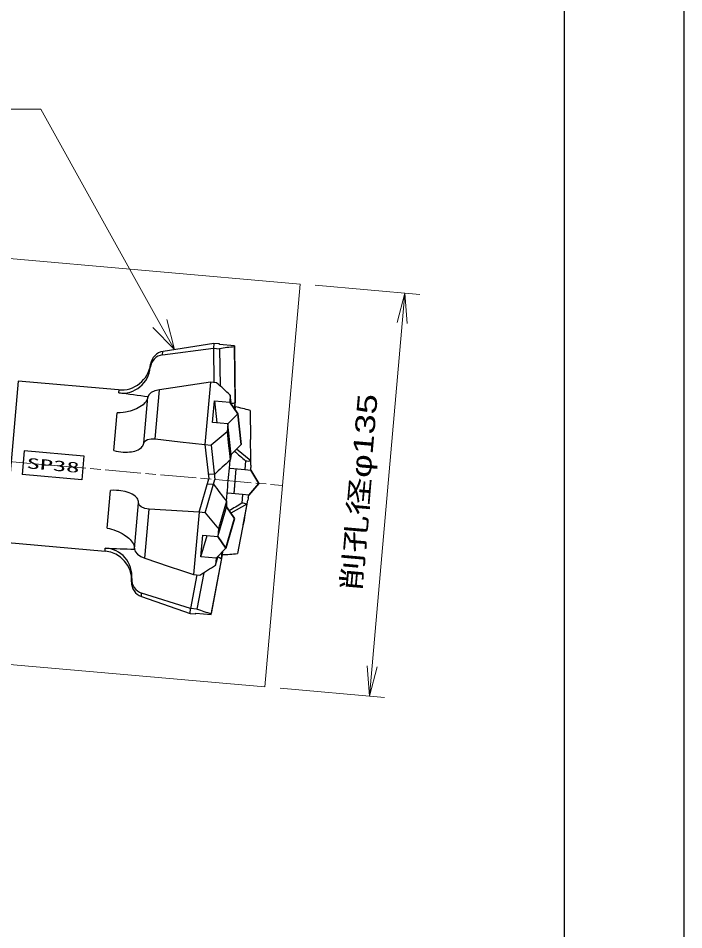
# Model space of a CAD drawing. Units: millimetres at full size, sheet at 1:1; details may follow other scales. Extents: x 0 to 1680, y -15 to 1188.
# Drawn here: x 1457.6 to 1680, y 586.6 to 890.9 of the extents above; entities that cross this region are included whole.
import ezdxf
from ezdxf.enums import TextEntityAlignment as Align

# ---------------------------------------------------------------- set-up
doc = ezdxf.new("R2010")
doc.units = ezdxf.units.MM
doc.linetypes.add('CHAIN', pattern=[18.5, 12, -1.5, 3.5, -1.5])
for name, color, linetype, lineweight in [('1外形線', 7, 'Continuous', 35), ('2細線', 3, 'Continuous', 20), ('4中心線', 1, 'CHAIN', 15), ('6寸法線', 4, 'Continuous', 13), ('7 枠・タイトル', 7, 'Continuous', 25), ('DEFPOINTS_8', 7, 'Continuous', 25)]:
    doc.layers.add(name, color=color, linetype=linetype, lineweight=lineweight)
doc.styles.add('txt', font='')
doc.styles.add('ＭＳ Ｐゴシック', font='')
doc.styles.get('txt').set_extended_font_data('txt')
doc.styles.get('ＭＳ Ｐゴシック').set_extended_font_data('MS PGothic')

# ---------------------------------------------------------------- blocks, each defined once
blk = doc.blocks.new('open_arrow')
at = {"color": 0, "linetype": 'Continuous', "lineweight": -2}
blk.add_lwpolyline([(7.5, 1.25), (0, 0), (7.5, -1.25)], dxfattribs=at)

msp = doc.modelspace()

# ---------------------------------------------------------------- linework, layer by layer
at = {"layer": '1外形線', "lineweight": 25}
for p, q in [((1522.953, 782.335), (1506.019, 779.652)), ((1522.953, 782.335), (1522.811, 780.703)), ((1524.866, 782.167), (1522.953, 782.335)), ((1524.849, 781.974), (1524.866, 782.167)), ((1505.815, 778.523), (1522.811, 780.703)), ((1505.815, 778.523), (1505.912, 779.636)), ((1522.811, 780.703), (1524.887, 780.521)), ((1522.811, 780.703), (1522.952, 769.296)), ((1529.914, 781.531), (1524.849, 781.974)), ((1524.887, 780.521), (1525.04, 768.187)), ((1501.745, 774.286), (1501.82, 775.15)), ((1457.605, 769.743), (1452.899, 715.96)), ((1491.072, 766.815), (1457.605, 769.743)), ((1521.821, 769.394), (1504.792, 766.832)), ((1521.821, 769.394), (1520, 748.582)), ((1523.897, 769.213), (1521.821, 769.394)), ((1491.24, 765.791), (1491.328, 766.792)), ((1499.533, 748.999), (1500.875, 764.34)), ((1503.357, 750.424), (1504.792, 766.832)), ((1528.468, 765.007), (1528.267, 762.706)), ((1522.571, 755.931), (1523.202, 763.149)), ((1523.198, 763.147), (1524.001, 755.805)), ((1523.202, 763.149), (1528.267, 762.706)), ((1529.891, 760.343), (1530.075, 762.449)), ((1530.086, 760.062), (1530.185, 761.196)), ((1530.185, 761.196), (1530.15, 761.199)), ((1489.557, 746.549), (1490.659, 759.143)), ((1535.055, 759.933), (1535.25, 750.198)), ((1527.635, 755.488), (1522.571, 755.931)), ((1527.635, 755.488), (1527.402, 752.827)), ((1535.329, 744.245), (1535.25, 750.198)), ((1459.64, 746.485), (1458.942, 738.511)), ((1479.564, 744.737), (1459.64, 746.48)), ((1520, 748.582), (1522.076, 748.4)), ((1520, 748.582), (1521.273, 737.075)), ((1522.076, 748.4), (1523.349, 736.894)), ((1535.328, 743.11), (1530.549, 747.063)), ((1479.564, 744.742), (1478.866, 736.768)), ((1528.17, 740.671), (1528.404, 743.352)), ((1533.582, 743.105), (1533.33, 740.219)), ((1535.345, 741.734), (1535.314, 744.245)), ((1528.061, 740.68), (1528.17, 740.671)), ((1528.17, 740.671), (1528.388, 740.652)), ((1528.388, 740.652), (1533.33, 740.219)), ((1530.351, 740.48), (1529.622, 732.146)), ((1530.335, 740.298), (1529.638, 732.328)), ((1533.33, 740.219), (1535.365, 740.041)), ((1535.385, 740.04), (1535.373, 740.908)), ((1478.866, 736.768), (1458.942, 738.511)), ((1518.022, 725.965), (1521.273, 737.075)), ((1520.098, 725.783), (1523.349, 736.894)), ((1523.166, 738.544), (1521.09, 738.726)), ((1520.806, 735.482), (1522.882, 735.3)), ((1487.292, 720.659), (1488.393, 733.254)), ((1527.206, 729.655), (1527.441, 732.337)), ((1527.441, 732.337), (1527.332, 732.346)), ((1527.659, 732.318), (1527.441, 732.337)), ((1532.601, 731.885), (1527.659, 732.318)), ((1532.601, 731.885), (1532.348, 729)), ((1534.636, 731.707), (1532.601, 731.885)), ((1534.493, 730.853), (1534.655, 731.706)), ((1496.45, 713.767), (1497.792, 729.108)), ((1533.955, 728.628), (1528.68, 725.632)), ((1532.76, 721.73), (1533.87, 727.574)), ((1533.86, 727.576), (1534.322, 730.044)), ((1499.875, 710.633), (1501.311, 727.04)), ((1518.022, 725.965), (1501.311, 727.04)), ((1518.022, 725.965), (1516.201, 705.152)), ((1520.098, 725.783), (1518.022, 725.965)), ((1518.646, 711.063), (1519.277, 718.28)), ((1519.277, 718.28), (1524.341, 717.837)), ((1524.574, 720.498), (1524.341, 717.837)), ((1452.899, 715.96), (1486.622, 713.01)), ((1518.646, 711.063), (1520.71, 718.155)), ((1486.622, 713.01), (1486.71, 714.011)), ((1525.535, 710.559), (1525.719, 712.655)), ((1525.868, 711.845), (1525.96, 712.899)), ((1523.71, 710.62), (1518.646, 711.063)), ((1525.535, 710.559), (1522.094, 692.154)), ((1523.508, 708.318), (1524.369, 711.288)), ((1523.71, 710.62), (1523.508, 708.318)), ((1495.484, 702.725), (1495.58, 703.821)), ((1517.332, 705.053), (1515.211, 693.844)), ((1516.201, 705.152), (1518.277, 704.97)), ((1519.58, 705.782), (1517.288, 693.662)), ((1498.755, 697.829), (1498.853, 698.941)), ((1498.755, 697.829), (1515.069, 692.212)), ((1515.211, 693.844), (1498.853, 698.941)), ((1515.069, 692.212), (1515.211, 693.844)), ((1517.288, 693.662), (1515.211, 693.844)), ((1515.069, 692.212), (1516.982, 692.045)), ((1516.982, 692.045), (1516.998, 692.238)), ((1516.998, 692.238), (1522.063, 691.795)), ((1522.063, 691.795), (1522.094, 692.154))]:
    msp.add_line(p, q, dxfattribs=at)
at = {"layer": '1外形線'}
for p, q in [((1529.882, 781.172), (1529.914, 781.531)), ((1528.753, 745.243), (1528.404, 743.352)), ((1527.223, 727.741), (1527.206, 729.655))]:
    msp.add_line(p, q, dxfattribs=at)
at = {"layer": '1外形線', "color": 1}
for p, q in [((1528.265, 762.681), (1530.94, 758.835)), ((1530.94, 758.835), (1527.635, 755.488)), ((1532.057, 748.59), (1528.753, 745.243)), ((1535.365, 740.041), (1538.008, 735.609)), ((1538.008, 735.609), (1534.655, 731.706)), ((1527.223, 727.741), (1529.896, 723.871)), ((1529.896, 723.871), (1527.014, 713.967)), ((1524.341, 717.837), (1527.014, 713.967)), ((1527.014, 713.967), (1523.71, 710.62))]:
    msp.add_line(p, q, dxfattribs=at)
at = {"layer": '1外形線', "lineweight": 25}
for points in [[(1529.882, 781.172), (1529.984, 771.81), (1530.075, 762.449)], [(1530.15, 761.199), (1530.129, 763.07), (1529.914, 781.531)], [(1500.875, 764.34), (1500.784, 763.919), (1500.626, 763.497), (1500.396, 763.069), (1500.096, 762.646), (1499.742, 762.247), (1499.324, 761.858), (1498.835, 761.477), (1498.283, 761.112), (1497.714, 760.791), (1497.095, 760.491), (1496.419, 760.21), (1495.697, 759.957), (1494.993, 759.749), (1493.496, 759.417), (1492.708, 759.297), (1491.691, 759.192), (1490.659, 759.143)], [(1504.792, 766.832), (1503.304, 766.47), (1502.074, 765.888), (1501.239, 765.153), (1500.875, 764.34)], [(1528.804, 761.906), (1528.723, 762.653), (1528.468, 765.007)], [(1528.754, 745.235), (1528.652, 746.178), (1527.635, 755.488)], [(1527.402, 752.827), (1527.909, 748.094), (1528.159, 745.725), (1528.404, 743.352)], [(1489.557, 746.549), (1490.317, 746.382), (1491.082, 746.245), (1491.858, 746.14), (1492.628, 746.07), (1494.074, 746.039), (1494.769, 746.078), (1495.442, 746.154), (1496.047, 746.26), (1496.617, 746.4), (1497.149, 746.573), (1497.64, 746.78), (1498.072, 747.012), (1498.788, 747.564), (1499.065, 747.882), (1499.236, 748.142), (1499.471, 748.702), (1499.533, 748.999)], [(1499.533, 748.999), (1499.907, 749.717), (1500.783, 750.228), (1502.033, 750.461), (1503.357, 750.424)], [(1503.357, 750.424), (1511.677, 749.507), (1515.839, 749.045), (1520, 748.582)], [(1535.345, 741.734), (1535.366, 741.214), (1535.371, 740.908)], [(1497.792, 729.108), (1497.773, 729.503), (1497.686, 729.894), (1497.528, 730.285), (1497.298, 730.665), (1497.01, 731.018), (1496.655, 731.357), (1496.228, 731.682), (1495.734, 731.986), (1495.217, 732.247), (1494.645, 732.484), (1494.011, 732.698), (1493.329, 732.882), (1491.945, 733.138), (1491.204, 733.221), (1490.431, 733.272), (1489.424, 733.29), (1488.393, 733.254)], [(1534.491, 730.853), (1534.434, 730.553), (1534.322, 730.044)], [(1501.311, 727.04), (1499.874, 727.266), (1498.736, 727.724), (1498.02, 728.359), (1497.792, 729.108)], [(1524.341, 717.837), (1526.959, 726.829), (1527.223, 727.741)], [(1527.206, 729.655), (1525.895, 725.072), (1525.235, 722.784), (1524.574, 720.498)], [(1533.955, 728.628), (1533.68, 726.851), (1533.375, 725.066), (1533.05, 723.276), (1532.713, 721.483), (1531.806, 716.83), (1530.876, 712.172)], [(1487.292, 720.659), (1488.052, 720.493), (1488.811, 720.293), (1489.576, 720.057), (1490.329, 719.788), (1491.037, 719.499), (1491.724, 719.181), (1492.386, 718.834), (1493.019, 718.46), (1494.105, 717.692), (1494.586, 717.281), (1495.022, 716.854), (1495.396, 716.428), (1495.72, 715.992), (1495.987, 715.552), (1496.197, 715.107), (1496.398, 714.43), (1496.45, 713.767)], [(1496.45, 713.767), (1496.684, 712.873), (1497.436, 711.969), (1498.596, 711.181), (1499.875, 710.633)], [(1499.875, 710.633), (1508.036, 707.889), (1512.118, 706.52), (1516.201, 705.152)], [(1522.063, 691.795), (1525.481, 709.937), (1525.826, 711.777)], [(1525.826, 711.777), (1525.853, 711.774), (1525.859, 711.774), (1525.861, 711.774)]]:
    msp.add_lwpolyline(points, dxfattribs=at)
at = {"layer": '1外形線', "color": 1}
msp.add_lwpolyline([(1530.937, 758.86), (1531.955, 749.55), (1532.057, 748.606)], dxfattribs=at)
at = {"layer": '1外形線', "lineweight": 25}
for centre, radius, start, end in [((1506.801, 774.714), 5, 99, 172.09581), ((1506.471, 773.82), 4.749, 97.93564, 174.37132), ((1491.944, 776.777), 10, 265, 352.09581), ((1492.374, 775.131), 9.409, 263.08075, 354.84481), ((1534.428, 751.343), 8.281, 264.13713, 276.23693), ((1532.187, 724.647), 4.356, 66.05137, 87.87733), ((1485.775, 703.319), 9.728, 356.49871, 85), ((1486.21, 704.621), 9.403, 355.11957, 86.95488), ((1500.307, 703.454), 4.742, 175.55928, 252.13375), ((1500.339, 702.428), 4.864, 176.49871, 251)]:
    msp.add_arc(centre, radius, start, end, dxfattribs=at)
for centre, major_axis, ratio, start_param, end_param in [((1537.506, 735.655), (32.421, -34.944), 0.904988, 2.5128928, 2.6261273), ((1537.506, 735.655), (40.658, -47.923), 0.215443, 2.0366456, 2.1498801), ((1442.845, 743.937), (180.155, -16.175), 0.149222, 1.255786, 1.3122488), ((1537.506, 735.655), (19.348, -20.853), 0.904988, 2.6222848, 2.6731347), ((1543.565, 735.791), (30.937, -21.184), 0.482965, 2.1544191, 2.3135218), ((1537.506, 735.655), (47.119, 39.051), 0.321839, 1.5188388, 1.6320733), ((1543.61, 736.305), (31.602, -27.092), 0.034225, 4.2920699, 4.4189912), ((1537.506, 735.655), (28.119, 23.304), 0.321839, 1.6282308, 1.8253781), ((1530.376, 736.279), (-2.353, -26.891), 0.100855, 4.5568071, 4.8679708), ((1537.506, 735.655), (23.645, -27.833), 0.321839, 4.4578072, 4.6549545), ((1543.404, 733.955), (35.827, 21.193), 0.034225, 1.8641941, 1.9909471), ((1537.506, 735.655), (39.622, -46.639), 0.321839, 4.651112, 4.7643465), ((1442.845, 743.937), (180.226, -15.354), 0.149222, 4.9709365, 5.027321), ((1543.449, 734.469), (34.145, 15.49), 0.482965, 3.9696635, 4.1287662), ((1537.506, 735.655), (22.675, 17.177), 0.904988, 3.6103534, 3.6609005), ((1537.506, 735.655), (48.362, 40.135), 0.215443, 4.1333052, 4.2465397), ((1537.506, 735.655), (37.996, 28.783), 0.904988, 3.657058, 3.7702925)]:
    msp.add_ellipse(centre, major_axis=major_axis, ratio=ratio, start_param=start_param, end_param=end_param, dxfattribs=at)
at = {"layer": '2細線'}
for p, q in [((1108.489, 840.945), (1551.795, 802.16)), ((1551.795, 802.16), (1540.029, 667.674)), ((1096.722, 706.458), (1540.029, 667.674))]:
    msp.add_line(p, q, dxfattribs=at)
at = {"layer": '4中心線'}
msp.add_line((251.882, 848.13), (1545.912, 734.917), dxfattribs=at)
at = {"layer": '6寸法線'}
for p, q in [((1556.856, 801.717), (1591.81, 798.659)), ((1586.75, 799.102), (1574.984, 664.616)), ((1509.795, 780.251), (1504.94, 788.993)), ((1507.282, 790.294), (1509.795, 780.251)), ((1509.795, 780.251), (1502.597, 787.691)), ((1545.09, 667.231), (1580.044, 664.173))]:
    msp.add_line(p, q, dxfattribs=at)
msp.add_lwpolyline([(1504.94, 788.993), (1465.193, 860.552), (1378.823, 860.552)], dxfattribs=at)
at = {"layer": '7 枠・タイトル'}
msp.add_line((1640, 1148), (1640, 40), dxfattribs=at)
at = {"layer": 'DEFPOINTS_8'}
msp.add_line((1680, 1188), (1680, 0), dxfattribs=at)

# ---------------------------------------------------------------- block references
at = {"layer": '6寸法線', "xscale": 1.33, "yscale": 1.33}
for p, rotation in [((1586.75, 799.102), 265), ((1574.984, 664.616), 85)]:
    msp.add_blockref('open_arrow', p, dxfattribs=dict(at, rotation=rotation))

# ---------------------------------------------------------------- texts
at = {"layer": '1外形線', "style": 'txt', "width": 1.85}
msp.add_text('SP38', height=3.519, rotation=355, dxfattribs=at).set_placement((1469.253, 741.629), align=Align.MIDDLE_CENTER)
at = {"layer": '6寸法線', "style": 'ＭＳ Ｐゴシック', "width": 1.4}
msp.add_text('削孔径φ135', height=6.598, rotation=85, dxfattribs=at).set_placement((1571.591, 732.67), align=Align.MIDDLE_CENTER)

doc.saveas('drawing.dxf')
